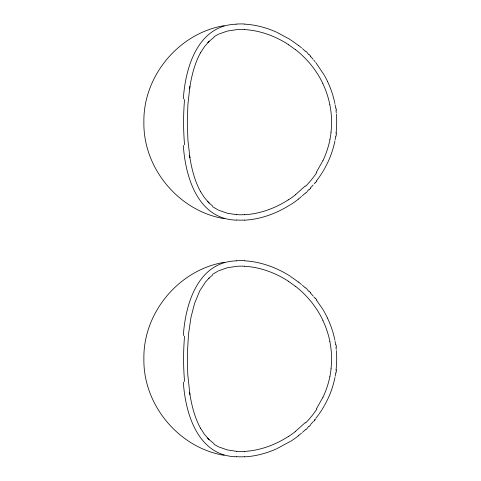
<?xml version="1.0" encoding="UTF-8"?>
<svg xmlns="http://www.w3.org/2000/svg" width="481" height="481" viewBox="0 0 481 481"><rect width="100%" height="100%" fill="white"/><g stroke="black" fill="none" stroke-linecap="round" stroke-linejoin="round"><path stroke-width="0.72" d="M183.339 98.888C185.329 67.37 197.956 25.216 236.225 24.212M183.339 335.558C185.329 304.04 197.956 261.886 236.225 260.882M336.063 136.225L336.387 133.892M336.063 372.895L336.387 370.562M189.574 88.829L189.905 86.688L187.921 104.179L187.289 122.162L187.921 140.151L189.905 157.642L189.574 155.501M189.875 86.875C191.811 75.006 194.799 63.107 200.649 52.519L200.481 52.826L204.425 46.723L209.049 41.39L207.828 42.647M322.925 160.642L316.402 172.168M322.925 397.312L316.402 408.838M324.561 168.681L327.531 162.957A95.346 95.346 0 0 0 334.962 140.801M324.561 405.351L327.531 399.627A95.346 95.346 0 0 0 334.962 377.471M323.094 171.218L324.278 169.192M324.278 405.862L322.174 409.385M322.174 172.715L322.787 171.717M321.867 173.214L319.264 177.116M321.867 409.884L319.264 413.786M318.921 177.591L316.486 180.886M318.921 414.261L315.758 418.476M315.32 182.876L316.775 181.042M314.285 183.628L315.031 182.726M314.285 420.298L315.031 419.396M313.822 421.35L315.32 419.546M313.155 184.969L310.419 188.023M313.155 421.639L310.816 424.26M309.091 189.863L310.708 188.173M309.091 426.533L310.708 424.843M305.315 185.888L295.478 194.715M305.315 422.558L295.478 431.385M307.563 190.957L308.802 189.718M307.563 427.627L308.802 426.388M305.748 193.128L307.437 191.516M305.748 429.798L307.437 428.186M208.766 41.679L214.099 37.211M305.459 192.989L302.417 195.719M305.459 429.659L302.417 432.389M301.527 196.482L298.364 199.062M301.527 433.153L298.364 435.732M212.698 274.91L208.766 278.349L209.049 278.06L205.513 281.986L199.765 290.825L194.595 303.325L191.005 317.25L188.498 334.205L187.325 354.323L187.77 374.591L189.905 394.312L189.574 392.171M212.632 274.272L218.23 271.013M288.329 199.819C275.27 208.243 260.167 213.841 244.582 214.736M288.329 436.489C275.27 444.913 260.167 450.511 244.582 451.406M290.29 204.768C276.587 213.48 260.804 219.282 244.522 220.19M290.29 441.438L276.587 448.827M214.099 36.628L218.23 34.343M218.765 34.079L227.321 31.079L236.688 29.642A69.408 52.694 35.5 0 1 244.564 29.533M218.765 270.749L227.321 267.749L236.688 266.312A69.408 52.694 35.5 0 1 244.564 266.203M276.058 449.056C266.101 453.427 255.405 456.283 244.522 456.86M224.164 25.667C178.788 33.201 143.049 76.19 143.885 122.168C143.049 168.14 178.788 211.129 224.164 218.663M224.164 262.337C178.788 269.871 143.049 312.86 143.885 358.838C143.049 404.81 178.788 447.799 224.164 455.333M244.522 24.14C255.405 24.717 266.101 27.573 276.058 31.944M244.522 260.81C260.804 261.718 276.587 267.52 290.29 276.232M244.582 29.594C260.167 30.489 275.27 36.087 288.329 44.511M244.582 266.264C260.167 267.159 275.27 272.757 288.329 281.181M236.688 214.688L227.321 213.251L218.765 210.251M236.688 451.358L227.321 449.921L218.765 446.921M236.225 220.118C197.956 219.114 185.329 176.96 183.339 145.442M236.225 456.788C197.956 455.784 185.329 413.63 183.339 382.112M276.587 32.173L290.29 39.562M218.23 209.987L212.638 206.728M218.23 446.657L214.099 444.372M214.099 443.795L208.766 439.321M298.364 45.268L301.527 47.847M295.478 49.615C307.07 58.676 316.618 70.382 322.925 83.688M298.364 281.938L301.527 284.518M295.478 286.285C307.07 295.346 316.618 307.052 322.925 320.358M212.704 206.09L208.766 202.651M302.417 48.611L305.459 51.341M302.417 285.281L305.459 288.011M305.748 51.202L307.437 52.814M305.748 287.872L307.437 289.484M307.563 53.373L308.802 54.612M307.563 290.043L308.802 291.282M207.545 201.401L209.049 202.94L204.425 197.607L200.481 191.504L200.649 191.811C194.799 181.223 191.811 169.324 189.875 157.455M207.545 438.071L209.049 439.61L204.425 434.277L200.481 428.174L200.649 428.481C194.799 417.893 191.811 405.994 189.875 394.125M309.091 54.467L310.708 56.157M309.091 291.137L310.708 292.827M310.419 56.307L313.155 59.361M310.419 292.977L313.155 296.031M313.913 60.251L315.031 61.604M313.913 296.921L315.031 298.274M315.758 62.524L324.278 75.132M315.32 298.124L316.775 299.958M316.486 300.114L322.787 309.277M323.094 309.776L324.278 311.802M324.561 75.643L327.525 81.367M324.561 312.313L327.525 318.037M332.624 94.456L334.439 101.244M332.624 331.126L334.439 337.915M334.56 101.822L334.926 103.535M334.56 338.492L334.926 340.205M336.063 108.105L336.387 110.432M336.063 344.775L336.387 347.102M184.56 144.865A115.206 49.302 -90 0 1 184.56 99.465M236.183 24.098A73.419 54.978 35.9 0 1 244.492 24.014M290.71 39.995A98.557 90.524 50.9 0 1 298.274 45.388M327.483 81.385A95.917 95.791 67 0 1 332.407 93.909M335.071 104.702A95.166 95.046 75.4 0 1 335.66 108.165M335.985 110.492A95.166 95.046 75.4 0 1 336.249 112.819M336.339 113.985A93.38 93.152 87.3 0 1 336.111 132.678M336.201 132.684A95.058 95.028 86.4 0 1 336.063 133.85M335.744 136.177A95.058 95.028 86.4 0 1 335.155 139.64M298.418 199.14A98.515 90.729 -51.2 0 1 290.825 204.539M244.552 220.057A73.413 54.756 -35.5 0 1 236.267 220.003M288.269 44.613A93.254 86.225 51 0 1 295.406 49.711M322.859 83.724A90.163 90.055 67 0 1 329.828 104.617M329.816 104.617A89.953 89.845 75.4 0 1 331.132 113.348A88.342 88.143 87.3 0 1 331 132.077M331.084 132.089A89.869 89.845 86.4 0 1 329.888 139.724M329.912 139.73A90.103 90.103 -57.2 0 1 322.943 160.648M316.835 172.457A93.675 92.599 -62.3 0 1 305.663 186.237M295.526 194.781A93.254 86.424 -51.3 0 1 288.372 199.886M244.595 214.676A69.408 52.591 -35.3 0 1 236.706 214.634M184.56 381.535A115.206 49.302 -90 0 1 184.56 336.135M236.183 260.768A73.419 54.978 35.9 0 1 244.492 260.684M290.71 276.665A98.557 90.524 50.9 0 1 298.274 282.058M327.483 318.055A95.917 95.791 67 0 1 332.407 330.579M335.071 341.372A95.166 95.046 75.4 0 1 335.66 344.835M335.985 347.162A95.166 95.046 75.4 0 1 336.249 349.489M336.339 350.655A93.38 93.152 87.3 0 1 336.111 369.348M336.201 369.354A95.058 95.028 86.4 0 1 336.063 370.52M335.744 372.847A95.058 95.028 86.4 0 1 335.155 376.31M298.418 435.81A98.515 90.729 -51.2 0 1 290.825 441.209M244.552 456.728A73.413 54.756 -35.5 0 1 236.267 456.673M288.269 281.283A93.254 86.225 51 0 1 295.406 286.381M322.859 320.394A90.163 90.055 67 0 1 329.828 341.288M329.816 341.288A89.953 89.845 75.4 0 1 331.132 350.018A88.342 88.143 87.3 0 1 331 368.747M331.084 368.759A89.869 89.845 86.4 0 1 329.888 376.395M329.912 376.401A90.103 90.103 -57.2 0 1 322.943 397.318M316.835 409.127A93.675 92.599 -62.3 0 1 305.663 422.907M295.526 431.451A93.254 86.424 -51.3 0 1 288.372 436.556M244.595 451.346A69.408 52.591 -35.3 0 1 236.706 451.304"/></g></svg>
